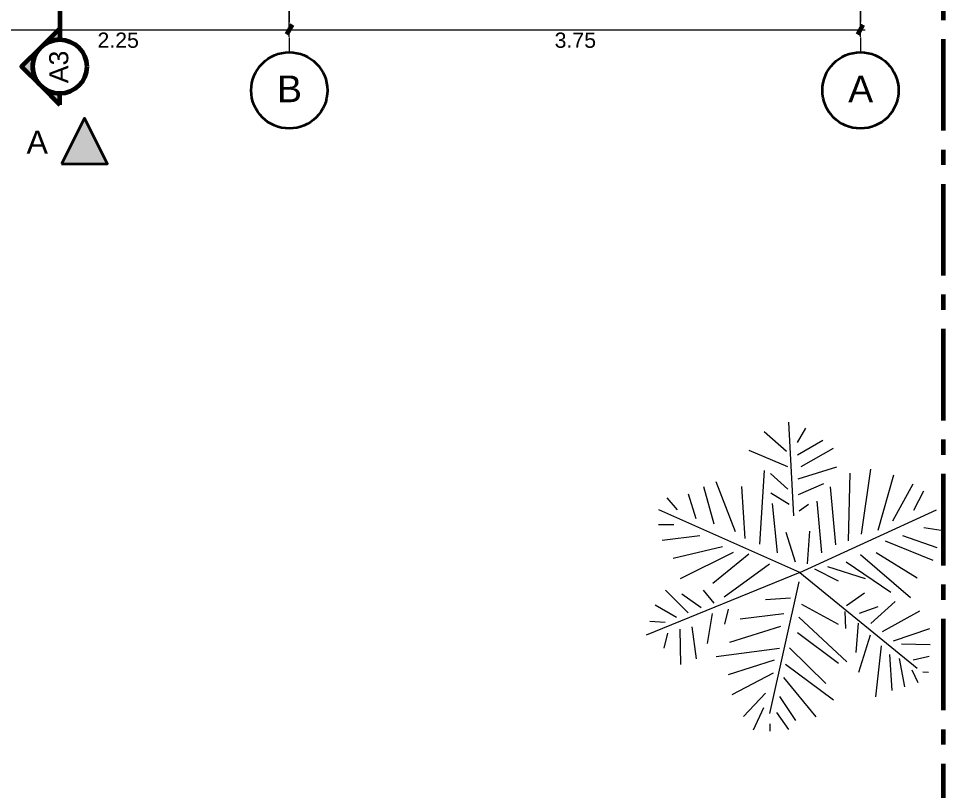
# Model space of a CAD drawing. Header units: metres. Extents: x -41 to 412, y -15 to 25.
# Drawn here: x 136.68 to 142.76, y 1.56 to 6.62 of the extents above; entities that cross this region are included whole.
import ezdxf

# ---------------------------------------------------------------- set-up
doc = ezdxf.new("R2010")
doc.units = ezdxf.units.M
doc.header["$MEASUREMENT"] = 0
doc.linetypes.add('Dot & Dashed', pattern=[0.335139, 0.15875, -0.088194, 0, -0.088194])
doc.linetypes.add('Linea punta', pattern=[0.85, 0.6, -0.125, 0, -0.125])
for name, color, linetype in [('Dimensioning - General', 7, 'Continuous'), ('Interior - Furniture', 7, 'Continuous'), ('Marker - Elevation', 7, 'Continuous'), ('Marker - Section', 7, 'Continuous'), ('Structural - Grid', 7, 'Continuous')]:
    doc.layers.add(name, color=color, linetype=linetype)
doc.styles.add('GENERATED_STYLE_2', font='arial.ttf')
doc.dimstyles.new('GENERATED_STYLE__2', dxfattribs={"dimtxt": 0.1, "dimasz": 0.0475, "dimexe": 0.18, "dimexo": 0.2, "dimgap": 0.09, "dimtad": 3, "dimtih": 1, "dimtoh": 1, "dimzin": 0, "dimdsep": 46, "dimtxsty": 'GENERATED_STYLE_2', "dimblk": 'ARROWHEAD_2', "dimblk1": 'ARROWHEAD_2', "dimblk2": 'ARROWHEAD_2', "dimcen": 0.09, "dimclrd": 256, "dimclre": 256, "dimclrt": 5, "dimazin": 0, "dimtfac": 1, "dimtdec": 4, "dimtmove": 0, "dimatfit": 3, "dimfxl": 1, "dimtolj": 1, "dimtzin": 0, "dimarcsym": 0})

# ---------------------------------------------------------------- blocks, each defined once
blk = doc.blocks.new('*D54', base_point=(152.192, 0))
at = {"layer": 'Dimensioning - General', "color": 151, "linetype": 'Continuous', "lineweight": 20, "true_color": 0x80c2ff, "transparency": 16777216}
for p, q in [((136.2046, 6.5018), (136.2046, 6.7486)), ((138.4546, 6.5018), (138.4546, 6.7486)), ((136.2046, 6.5486), (138.4546, 6.5486))]:
    blk.add_line(p, q, dxfattribs=at)
at = {"layer": 'Dimensioning - General', "color": 7, "linetype": 'Continuous', "lineweight": 60, "transparency": 16777216}
for p, q in [((136.2227, 6.5799), (136.1866, 6.5174)), ((138.4727, 6.5799), (138.4366, 6.5174))]:
    blk.add_line(p, q, dxfattribs=at)
at = {"layer": 'Dimensioning - General', "color": 5, "lineweight": 25, "transparency": 16777216, "insert": (137.1966, 6.4286), "char_height": 0.1, "attachment_point": 7, "style": 'GENERATED_STYLE_2'}
blk.add_mtext('\\A1;2.25', dxfattribs=at)
blk = doc.blocks.new('ARROWHEAD_2')
at = {"color": 0, "linetype": 'Continuous', "lineweight": 0}
for p, q in [((0, 0), (-1, 0)), ((-0.38, -0.66), (0.38, 0.66))]:
    blk.add_line(p, q, dxfattribs=at)
blk = doc.blocks.new('*D55', base_point=(152.192, 0))
at = {"layer": 'Dimensioning - General', "color": 151, "linetype": 'Continuous', "lineweight": 20, "true_color": 0x80c2ff, "transparency": 16777216}
for p, q in [((138.4546, 6.5018), (138.4546, 6.7486)), ((142.1996, 6.5018), (142.1996, 6.7486)), ((138.4546, 6.5486), (142.1996, 6.5486)), ((142.1996, 6.5486), (142.2302, 6.5486))]:
    blk.add_line(p, q, dxfattribs=at)
at = {"layer": 'Dimensioning - General', "color": 7, "linetype": 'Continuous', "lineweight": 60, "transparency": 16777216}
for p, q in [((138.4727, 6.5799), (138.4366, 6.5174)), ((142.1816, 6.5174), (142.2177, 6.5799))]:
    blk.add_line(p, q, dxfattribs=at)
at = {"layer": 'Dimensioning - General', "color": 5, "lineweight": 25, "transparency": 16777216, "insert": (140.1941, 6.4286), "char_height": 0.1, "attachment_point": 7, "style": 'GENERATED_STYLE_2'}
blk.add_mtext('\\A1;3.75', dxfattribs=at)

msp = doc.modelspace()

# ---------------------------------------------------------------- hatches: boundary and pattern name
at = {"layer": 'Marker - Elevation', "linetype": 'Continuous', "lineweight": 35, "true_color": 0x40a5ff}
msp.add_hatch(color=161, dxfattribs=at).paths.add_polyline_path([(136.9618, 5.6685), (137.2618, 5.6685), (137.1118, 5.9685)])
at = {"layer": 'Marker - Section', "linetype": 'Continuous', "lineweight": 0, "true_color": 0x000000}
for points in [[(136.9496, 6.5569), (136.8246, 6.4319, -0.198912), (136.9496, 6.4836)], [(136.8246, 6.1819, -0.414214), (136.8246, 6.4319), (136.6996, 6.3069)], [(136.9496, 6.0569), (136.9496, 6.1301, -0.198912), (136.8246, 6.1819)]]:
    msp.add_hatch(color=18, dxfattribs=at).paths.add_polyline_path(points)

# ---------------------------------------------------------------- linework, layer by layer
at = {"layer": 'Interior - Furniture', "color": 7, "linetype": 'Continuous', "lineweight": 13}
for p, q in [((141.7619, 3.3624), (141.7288, 3.9759)), ((141.7137, 3.7837), (141.5691, 3.9127)), ((141.786, 3.8437), (141.8404, 3.9356)), ((141.7876, 3.7612), (141.9529, 3.8582)), ((141.7238, 3.6825), (141.4705, 3.791)), ((141.8112, 3.6856), (142.023, 3.8051)), ((141.5391, 3.1752), (141.5705, 3.6588)), ((141.791, 3.6043), (142.0448, 3.6834)), ((142.2066, 3.2411), (142.2668, 3.6668)), ((141.7234, 3.5378), (141.6089, 3.6387)), ((142.1209, 3.1984), (142.1329, 3.6412)), ((142.3163, 3.2673), (142.4173, 3.6307)), ((141.2409, 3.3072), (141.173, 3.5511)), ((141.3798, 3.2567), (141.2537, 3.5843)), ((141.4444, 3.2126), (141.4213, 3.5534)), ((141.7938, 3.5008), (141.9585, 3.5735)), ((142.0379, 3.1725), (142.0026, 3.5524)), ((142.4121, 3.3292), (142.5455, 3.5716)), ((142.5485, 3.3985), (142.6158, 3.5265)), ((140.9997, 3.4019), (140.9325, 3.48)), ((141.1228, 3.3427), (141.0726, 3.5038)), ((141.731, 3.4357), (141.6112, 3.5109)), ((141.6552, 3.1203), (141.622, 3.4419)), ((141.7973, 3.3948), (141.8588, 3.438)), ((141.9471, 3.1202), (141.9166, 3.4587)), ((141.803, 2.9907), (140.8771, 3.4013)), ((141.803, 2.9907), (142.6974, 3.402)), ((140.975, 3.3023), (140.8756, 3.3035)), ((142.6158, 3.2856), (142.7569, 3.2626)), ((141.1466, 3.2302), (140.8986, 3.2011)), ((141.7737, 3.0581), (141.7129, 3.2534)), ((141.8519, 3.0477), (141.8683, 3.2616)), ((142.4741, 3.2334), (142.6997, 3.1537)), ((142.3618, 3.1985), (142.6746, 3.071)), ((141.2954, 3.1582), (140.9713, 3.0813)), ((141.3658, 3.1212), (141.0179, 2.9486)), ((141.4683, 3.1103), (141.2308, 2.9185)), ((142.1999, 3.1079), (142.5283, 2.8273)), ((142.3029, 3.1212), (142.5713, 2.9558)), ((141.6036, 3.0453), (141.3067, 2.8297)), ((142.1052, 3.0596), (142.3996, 2.8622)), ((141.803, 2.9907), (140.7955, 2.5795)), ((141.803, 2.9907), (142.5708, 2.364)), ((141.8973, 3.0136), (142.0526, 2.9362)), ((141.9833, 3.0297), (142.23, 2.9512)), ((141.795, 2.9288), (141.6036, 2.0654)), ((141.0695, 2.7265), (140.9203, 2.8753)), ((141.2414, 2.7889), (141.1693, 2.8753)), ((142.1081, 2.775), (142.227, 2.8576)), ((141.1554, 2.758), (141.0281, 2.8473)), ((141.7399, 2.8227), (141.5772, 2.8122)), ((142.2686, 2.6554), (142.4267, 2.801)), ((140.9927, 2.6944), (140.8544, 2.7772)), ((141.3316, 2.7491), (141.3086, 2.6509)), ((141.8134, 2.7835), (142.0525, 2.6518)), ((142.0966, 2.7357), (142.1024, 2.6224)), ((142.1925, 2.7248), (142.3155, 2.7685)), ((142.3436, 2.6037), (142.588, 2.7388)), ((141.2265, 2.7207), (141.1955, 2.5247)), ((141.6974, 2.7184), (141.4105, 2.6853)), ((141.7948, 2.6979), (142.1108, 2.4054)), ((140.9193, 2.6635), (140.8184, 2.6696)), ((141.0162, 2.6188), (141.0189, 2.3867)), ((141.0942, 2.635), (141.1223, 2.4242)), ((141.6747, 2.6364), (141.3404, 2.5323)), ((142.1846, 2.6586), (142.1694, 2.4665)), ((142.4159, 2.5433), (142.6536, 2.6227)), ((140.9333, 2.5929), (140.9103, 2.4947)), ((141.7863, 2.5962), (142.0548, 2.396)), ((142.263, 2.5787), (142.1862, 2.3352)), ((141.6686, 2.4926), (141.2544, 2.4386)), ((141.7342, 2.497), (141.973, 2.2634)), ((142.3352, 2.5101), (142.2978, 2.1745)), ((142.4681, 2.522), (142.6564, 2.5191)), ((142.3907, 2.4524), (142.4054, 2.2161)), ((142.546, 2.4178), (142.6508, 2.4424)), ((141.634, 2.4149), (141.3313, 2.3206)), ((141.7087, 2.39), (142.0226, 2.1557)), ((142.4524, 2.4261), (142.4884, 2.2419)), ((141.6282, 2.3301), (141.3562, 2.1892)), ((142.5367, 2.3533), (142.5762, 2.2693)), ((142.6083, 2.3382), (142.6463, 2.3366)), ((141.6956, 2.3029), (141.9072, 2.0448)), ((141.5779, 2.1993), (141.4326, 2.047)), ((141.668, 2.1765), (141.7733, 2.0192)), ((141.5647, 2.1042), (141.4955, 1.9568)), ((141.6498, 2.0718), (141.7268, 1.9619)), ((141.6055, 1.9991), (141.6045, 1.9506))]:
    msp.add_line(p, q, dxfattribs=at)
at = {"layer": 'Marker - Elevation', "color": 161, "linetype": 'Continuous', "lineweight": 35, "true_color": 0x40a5ff, "flags": 128}
msp.add_lwpolyline([(136.9618, 5.6685), (137.2618, 5.6685), (137.1118, 5.9685)], close=True, dxfattribs=at)
at = {"layer": 'Marker - Section', "color": 7, "linetype": 'Linea punta', "lineweight": 60}
for p, q in [((136.9496, 21.1286), (136.9496, 6.5569)), ((142.7412, 10.2869), (142.7412, -4.2848))]:
    msp.add_line(p, q, dxfattribs=at)
at = {"layer": 'Marker - Section', "color": 7, "linetype": 'Continuous', "lineweight": 60, "flags": 128}
for points in [[(136.9496, 6.5569), (136.9496, 6.4836, 0.198912), (136.8246, 6.4319)], [(136.8246, 6.1819, -0.414214), (136.8246, 6.4319), (136.6996, 6.3069)], [(136.9496, 6.0569), (136.9496, 6.1301, -0.198912), (136.8246, 6.1819)]]:
    msp.add_lwpolyline(points, format="xyb", close=True, dxfattribs=at)
at = {"layer": 'Marker - Section', "color": 7, "linetype": 'Continuous', "lineweight": 60}
msp.add_circle((136.9496, 6.3069), 0.1768, dxfattribs=at)
at = {"layer": 'Structural - Grid', "color": 104, "linetype": 'Dot & Dashed', "lineweight": 13, "true_color": 0x029e21}
for p, q in [((138.4546, 6.9569), (138.4546, 6.4009)), ((142.1996, 6.9569), (142.1996, 6.4009))]:
    msp.add_line(p, q, dxfattribs=at)
at = {"layer": 'Structural - Grid', "color": 7, "linetype": 'Continuous', "lineweight": 35}
for centre in [(138.4546, 6.1509), (142.1996, 6.1509)]:
    msp.add_circle(centre, 0.25, dxfattribs=at)

# ---------------------------------------------------------------- texts
at = {"layer": 'Marker - Elevation', "color": 161, "lineweight": 35, "true_color": 0x40a5ff, "insert": (136.8718, 5.7371), "char_height": 0.15, "attachment_point": 9, "style": 'GENERATED_STYLE_2'}
msp.add_mtext('\\A1;\\pt0;A', dxfattribs=at)
at = {"layer": 'Marker - Section', "color": 7, "lineweight": 60, "insert": (137.0071, 6.4114), "char_height": 0.125, "attachment_point": 9, "rotation": 90, "style": 'GENERATED_STYLE_2'}
msp.add_mtext('\\A1;\\pt0;A3', dxfattribs=at)
at = {"layer": 'Structural - Grid', "color": 7, "lineweight": 13, "char_height": 0.175, "attachment_point": 4, "style": 'GENERATED_STYLE_2'}
for s, insert in [('\\A1;\\pt0;B', (138.3746, 6.1609)), ('\\A1;\\pt0;A', (142.1196, 6.1609))]:
    msp.add_mtext(s, dxfattribs=dict(at, insert=insert))

# ---------------------------------------------------------------- dimensions: what is measured, and where the dimension line sits
at = {"layer": 'Dimensioning - General', "color": 151, "linetype": 'Continuous', "lineweight": 20, "true_color": 0x80c2ff}
for base, p1, p2, picture, middle in [((138.4546, 6.5486), (136.2046, 6.9569), (138.4546, 6.9569), '*D54', (137.3265, 6.4786)), ((142.1996434734, 6.5486360673), (138.4546434734, 6.956908434), (142.1996434734, 6.956908434), '*D55', (140.3239969745, 6.4786360655))]:
    dim = msp.add_linear_dim(base=base, p1=p1, p2=p2, dimstyle='GENERATED_STYLE__2', dxfattribs=at)
    dim.commit()
    dim.dimension.update_dxf_attribs({"geometry": picture, "text_midpoint": middle, "dimtype": 160})

doc.saveas('drawing.dxf')
